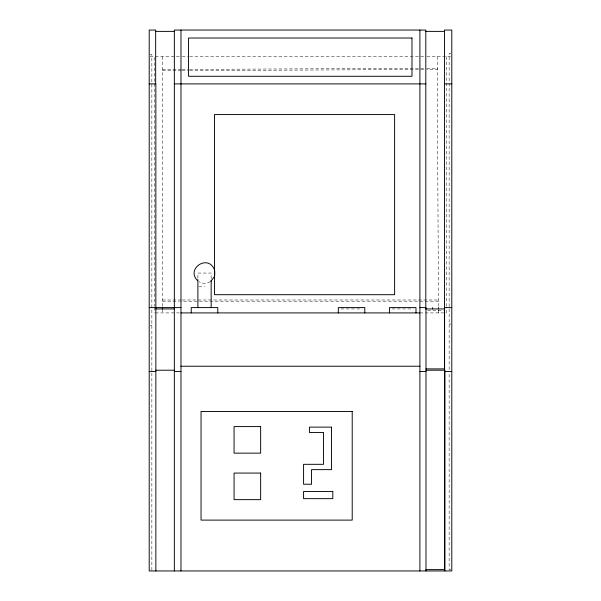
<?xml version="1.0" encoding="UTF-8"?>
<svg xmlns="http://www.w3.org/2000/svg" width="601" height="601" viewBox="0 0 601 601"><rect width="100%" height="100%" fill="white"/><g stroke="black" fill="none" stroke-linecap="round" stroke-linejoin="round"><path stroke-width="0.45" stroke-dasharray="3 2.25" d="M210.35 281.651C206.947 283.92 202.274 283.92 198.871 281.651M162.488 69.551L181.239 69.461M182.178 69.453L188.744 69.423M189.683 69.416L425.996 68.259M426.928 68.251L437.243 68.198L437.243 69.408L426.928 69.461M162.488 70.76L181.239 70.67M182.178 70.663L188.744 70.633M189.683 70.625L425.996 69.468M450.915 53.339L449.142 53.339L449.142 371.891M150.085 54.488L151.858 54.488L151.858 570.95M150.085 56.614L154.517 56.614L154.517 306.345M155.404 56.614L181.239 56.614M182.171 56.614L188.737 56.614M189.676 56.614L425.936 56.614M426.875 56.614L450.472 56.614M198.743 286.346L204.52 286.346M162.488 299.982L181.262 299.982M182.201 299.982L438.445 299.982L438.445 301.191L180.323 301.191M162.488 301.191L179.383 301.191M340.97 308.929L362.14 308.929M392.077 308.929L413.33 308.929M427.627 310.432L443.628 310.432M155.404 312.911L180.976 312.911M419.904 312.911L446.483 312.911L446.483 307.284M449.142 324.059L450.915 324.059M150.085 325.209L151.858 325.209M450.915 569.801L449.142 569.801L449.142 372.83M437.182 56.614L438.482 306.442M438.497 310.139L438.512 312.911L438.512 310.432M446.483 56.614L446.483 306.345M211.154 278.661L211.154 273.064L197.887 273.064L197.887 278.661M162.488 56.614L162.488 306.442M162.488 308.929L162.488 312.911M154.517 307.284L154.517 312.911"/><path stroke-width="0.9" d="M214.737 275.078L214.737 271.051M214.151 277.016L210.868 281.223M155.667 31.38L174.35 31.38M425.808 31.38L444.5 31.38M149.206 83.892L155.847 83.892L155.847 570.95M174.335 83.892L425.808 83.892M444.477 83.892L451.794 83.892M149.206 307.599L180.976 307.599M419.904 307.599L425.989 307.599L425.989 570.95M444.477 307.599L451.794 307.599M155.847 308.929L174.335 308.929M425.989 308.929L444.575 308.929M180.976 312.911L419.904 312.911M180.976 366.234L419.904 366.234M425.989 368.886L444.59 368.886M155.847 370.216L174.335 370.216M425.989 370.216L444.943 370.216L444.943 570.95M149.206 371.546L155.847 371.546M174.335 371.546L180.976 371.546M419.904 371.546L425.989 371.546M444.943 371.546L451.794 371.546M425.989 569.62L444.477 569.62L444.477 370.216M197.308 280.366C185.979 268.715 207.721 254.185 214.151 269.113M444.59 307.599L444.59 370.216M444.477 368.886L444.5 30.05L451.794 30.05L451.794 570.95L149.206 570.95L149.206 30.05L155.667 30.05L155.667 83.892M438.512 307.599L438.512 308.929M432.63 307.599L432.63 308.929M425.808 309.019L425.808 30.05L174.35 30.05L174.335 570.95M419.904 30.05L419.904 570.95M415.99 312.911L415.99 307.599L389.425 307.599L389.425 312.911M364.807 312.911L364.807 307.599L338.303 307.599L338.303 312.911M217.78 312.911L217.78 307.599L191.238 307.599L191.238 312.911M214.489 272.178L214.489 114.566L394.609 114.566L394.609 294.693L214.489 294.693L214.489 274.056M211.154 280.532L211.154 307.599M197.887 279.6L197.887 307.599M180.976 30.05L180.976 570.95M162.488 307.599L162.488 308.929M411.978 38.021L188.556 38.021L188.556 76.282L411.978 76.282L411.978 38.021M352.209 411.452L201.042 411.452L201.042 520.105L352.209 520.105L352.209 411.452M260.639 426.582L234.067 426.582L234.067 453.146L260.639 453.146L260.639 426.582M331.474 427.123L309.425 427.123L309.425 432.442L323.503 432.442L323.503 464.318L303.58 464.318L303.58 484.241L311.551 484.241L311.551 469.636L331.474 469.636L331.474 427.123M260.639 473.07L234.067 473.07L234.067 499.634L260.639 499.634L260.639 473.07M332.804 491.475L303.58 491.475L303.58 498.65L332.804 498.65L332.804 491.475"/></g></svg>
